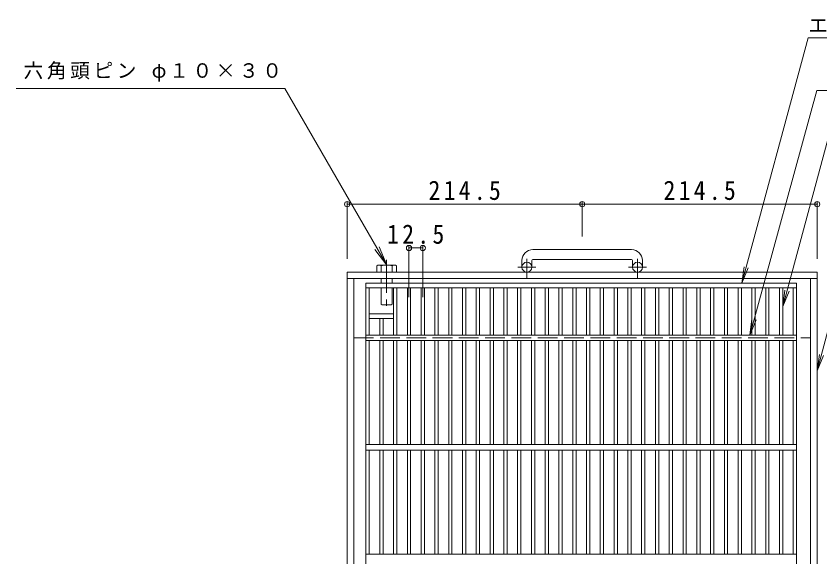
# Model space of a CAD drawing. Units: millimetres at full size, sheet at 1:6. Extents: x -1051 to 1061, y -825 to 708.
# Drawn here: x -1051 to -317, y 215 to 708 of the extents above; entities that cross this region are included whole.
import ezdxf

# ---------------------------------------------------------------- set-up
doc = ezdxf.new("R2010")
doc.units = ezdxf.units.MM
doc.header["$LTSCALE"] = 6
doc.header["$PDMODE"] = 32
doc.header["$PDSIZE"] = 4.8
doc.linetypes.add('CHAIN1', pattern=[8, 5, -1, 1, -1])
doc.linetypes.add('DASHED3', pattern=[4, 3, -1])
for name, color, linetype, lineweight in [('A-1', 2, 'Continuous', 9), ('A-2', 3, 'Continuous', 9), ('A-4', 7, 'Continuous', 9), ('A-5', 7, 'Continuous', 9), ('A-9', 4, 'Continuous', 9)]:
    doc.layers.add(name, color=color, linetype=linetype, lineweight=lineweight)
doc.styles.add('ＭＳ ゴシック', font='')
doc.styles.get('ＭＳ ゴシック').set_extended_font_data('MS Gothic')

msp = doc.modelspace()

# ---------------------------------------------------------------- linework, layer by layer
at = {"layer": 'A-1'}
for p, q in [((-489.087, 495.4), (-579.087, 495.4)), ((-589.087, 485.399), (-589.087, 479.3)), ((-580.087, 485.399), (-580.087, 479.3)), ((-579.087, 486.399), (-489.087, 486.399)), ((-488.087, 485.399), (-488.087, 479.3)), ((-479.087, 485.399), (-479.087, 479.3)), ((-748.587, 474.799), (-748.587, -245.2)), ((-748.587, 474.799), (-319.588, 474.799)), ((-319.588, -245.2), (-319.588, 474.799)), ((-748.587, 468.799), (-319.588, 468.799)), ((-742.587, 468.799), (-742.587, -239.2)), ((-325.588, -239.2), (-325.588, 468.799))]:
    msp.add_line(p, q, dxfattribs=at)
at = {"layer": 'A-1', "linetype": 'CHAIN1'}
for p, q in [((-584.587, 469.693), (-584.587, 486.79)), ((-483.587, 469.693), (-483.587, 486.79)), ((-576.425, 479.3), (-592.832, 479.3)), ((-475.425, 479.3), (-491.831, 479.3))]:
    msp.add_line(p, q, dxfattribs=at)
at = {"layer": 'A-1', "linetype": 'DASHED3'}
msp.add_line((-742.587, 414.8), (-325.588, 414.8), dxfattribs=at)
at = {"layer": 'A-1'}
for centre in [(-584.587, 479.3), (-483.588, 479.3)]:
    msp.add_circle(centre, 4.5, dxfattribs=at)
for centre, radius, start, end in [((-579.087, 485.399), 10, 90, 180), ((-489.087, 485.399), 10, 0, 90), ((-579.087, 485.399), 1, 90, 180), ((-489.087, 485.399), 1, 0, 90)]:
    msp.add_arc(centre, radius, start, end, dxfattribs=at)
at = {"layer": 'A-2'}
for p, q in [((-731.587, -235.201), (-731.587, 464.8)), ((-731.587, -235.201), (-731.587, 464.8)), ((-731.587, 464.8), (-338.587, 464.8)), ((-338.587, -235.201), (-338.587, 464.8)), ((-731.587, 460.3), (-338.587, 460.3)), ((-728.587, 460.3), (-728.587, 417.299)), ((-706.247, 417.299), (-706.247, 460.3)), ((-703.247, 417.299), (-703.247, 460.3)), ((-693.667, 417.299), (-693.667, 460.3)), ((-690.668, 417.299), (-690.668, 460.3)), ((-681.087, 417.299), (-681.087, 460.3)), ((-678.088, 417.299), (-678.088, 460.3)), ((-668.507, 417.299), (-668.507, 460.3)), ((-665.508, 417.299), (-665.508, 460.3)), ((-655.927, 417.299), (-655.927, 460.3)), ((-652.928, 417.299), (-652.928, 460.3)), ((-643.347, 417.299), (-643.347, 460.3)), ((-640.347, 417.299), (-640.347, 460.3)), ((-630.767, 417.299), (-630.767, 460.3)), ((-627.767, 417.299), (-627.767, 460.3)), ((-618.187, 417.299), (-618.187, 460.3)), ((-615.187, 417.299), (-615.187, 460.3)), ((-605.607, 417.299), (-605.607, 460.3)), ((-602.607, 417.299), (-602.607, 460.3)), ((-593.028, 417.299), (-593.028, 460.3)), ((-590.027, 417.299), (-590.027, 460.3)), ((-580.448, 417.299), (-580.448, 460.3)), ((-577.447, 417.299), (-577.447, 460.3)), ((-567.868, 417.299), (-567.868, 460.3)), ((-564.867, 417.299), (-564.867, 460.3)), ((-555.288, 417.299), (-555.288, 460.3)), ((-552.287, 417.299), (-552.287, 460.3)), ((-542.707, 417.299), (-542.707, 460.3)), ((-539.707, 417.299), (-539.707, 460.3)), ((-530.127, 417.299), (-530.127, 460.3)), ((-527.127, 417.299), (-527.127, 460.3)), ((-517.547, 417.299), (-517.547, 460.3)), ((-514.547, 417.299), (-514.547, 460.3)), ((-504.967, 417.299), (-504.967, 460.3)), ((-501.967, 417.299), (-501.967, 460.3)), ((-492.387, 417.299), (-492.387, 460.3)), ((-489.387, 417.299), (-489.387, 460.3)), ((-479.807, 417.299), (-479.807, 460.3)), ((-476.807, 417.299), (-476.807, 460.3)), ((-467.227, 417.299), (-467.227, 460.3)), ((-464.228, 417.299), (-464.228, 460.3)), ((-454.647, 417.299), (-454.647, 460.3)), ((-451.648, 417.299), (-451.648, 460.3)), ((-442.067, 417.299), (-442.067, 460.3)), ((-439.068, 417.299), (-439.068, 460.3)), ((-429.487, 417.299), (-429.487, 460.3)), ((-426.488, 417.299), (-426.488, 460.3)), ((-416.908, 417.299), (-416.908, 460.3)), ((-413.908, 417.299), (-413.908, 460.3)), ((-404.328, 417.299), (-404.328, 460.3)), ((-401.328, 417.299), (-401.328, 460.3)), ((-391.748, 417.299), (-391.748, 460.3)), ((-388.748, 417.299), (-388.748, 460.3)), ((-379.168, 417.299), (-379.168, 460.3)), ((-376.169, 417.299), (-376.169, 460.3)), ((-366.588, 417.299), (-366.588, 460.3)), ((-363.589, 417.299), (-363.589, 460.3)), ((-354.008, 417.299), (-354.008, 460.3)), ((-351.009, 417.299), (-351.009, 460.3)), ((-341.586, 417.299), (-341.586, 460.3)), ((-718.827, 417.299), (-718.827, 432.3)), ((-715.827, 417.299), (-715.827, 432.3)), ((-731.587, 417.299), (-338.587, 417.299)), ((-731.587, 412.299), (-338.587, 412.299)), ((-728.587, 412.299), (-728.587, 317.3)), ((-718.827, 317.3), (-718.827, 412.299)), ((-715.827, 317.3), (-715.827, 412.299)), ((-706.247, 317.3), (-706.247, 412.299)), ((-703.247, 317.3), (-703.247, 412.299)), ((-693.667, 317.3), (-693.667, 412.299)), ((-690.668, 317.3), (-690.668, 412.299)), ((-681.087, 317.3), (-681.087, 412.299)), ((-678.088, 317.3), (-678.088, 412.299)), ((-668.507, 317.3), (-668.507, 412.299)), ((-665.508, 317.3), (-665.508, 412.299)), ((-655.927, 317.3), (-655.927, 412.299)), ((-652.928, 317.3), (-652.928, 412.299)), ((-643.347, 317.3), (-643.347, 412.299)), ((-640.347, 317.3), (-640.347, 412.299)), ((-630.767, 317.3), (-630.767, 412.299)), ((-627.767, 317.3), (-627.767, 412.299)), ((-618.187, 317.3), (-618.187, 412.299)), ((-615.187, 317.3), (-615.187, 412.299)), ((-605.607, 317.3), (-605.607, 412.299)), ((-602.607, 317.3), (-602.607, 412.299)), ((-593.028, 317.3), (-593.028, 412.299)), ((-590.027, 317.3), (-590.027, 412.299)), ((-580.448, 317.3), (-580.448, 412.299)), ((-577.447, 317.3), (-577.447, 412.299)), ((-567.868, 317.3), (-567.868, 412.299)), ((-564.867, 317.3), (-564.867, 412.299)), ((-555.288, 317.3), (-555.288, 412.299)), ((-552.287, 317.3), (-552.287, 412.299)), ((-542.707, 317.3), (-542.707, 412.299)), ((-539.707, 317.3), (-539.707, 412.299)), ((-530.127, 317.3), (-530.127, 412.299)), ((-527.127, 317.3), (-527.127, 412.299)), ((-517.547, 317.3), (-517.547, 412.299)), ((-514.547, 317.3), (-514.547, 412.299)), ((-504.967, 317.3), (-504.967, 412.299)), ((-501.967, 317.3), (-501.967, 412.299)), ((-492.387, 317.3), (-492.387, 412.299)), ((-489.387, 317.3), (-489.387, 412.299)), ((-479.807, 317.3), (-479.807, 412.299)), ((-476.807, 317.3), (-476.807, 412.299)), ((-467.227, 317.3), (-467.227, 412.299)), ((-464.228, 317.3), (-464.228, 412.299)), ((-454.647, 317.3), (-454.647, 412.299)), ((-451.648, 317.3), (-451.648, 412.299)), ((-442.067, 317.3), (-442.067, 412.299)), ((-439.068, 317.3), (-439.068, 412.299)), ((-429.487, 317.3), (-429.487, 412.299)), ((-426.488, 317.3), (-426.488, 412.299)), ((-416.908, 317.3), (-416.908, 412.299)), ((-413.908, 317.3), (-413.908, 412.299)), ((-404.328, 317.3), (-404.328, 412.299)), ((-401.328, 317.3), (-401.328, 412.299)), ((-391.748, 317.3), (-391.748, 412.299)), ((-388.748, 317.3), (-388.748, 412.299)), ((-379.168, 317.3), (-379.168, 412.299)), ((-376.169, 317.3), (-376.169, 412.299)), ((-366.588, 317.3), (-366.588, 412.299)), ((-363.589, 317.3), (-363.589, 412.299)), ((-354.008, 317.3), (-354.008, 412.299)), ((-351.009, 317.3), (-351.009, 412.299)), ((-341.586, 317.3), (-341.586, 412.299)), ((-731.587, 317.299), (-338.587, 317.299)), ((-731.587, 312.299), (-338.587, 312.299)), ((-728.587, 312.299), (-728.587, 217.299)), ((-718.827, 217.299), (-718.827, 312.299)), ((-715.827, 217.299), (-715.827, 312.299)), ((-706.247, 217.299), (-706.247, 312.299)), ((-703.247, 217.299), (-703.247, 312.299)), ((-693.667, 217.299), (-693.667, 312.299)), ((-690.668, 217.299), (-690.668, 312.299)), ((-681.087, 217.299), (-681.087, 312.299)), ((-678.088, 217.299), (-678.088, 312.299)), ((-668.507, 217.299), (-668.507, 312.299)), ((-665.508, 217.299), (-665.508, 312.299)), ((-655.927, 217.299), (-655.927, 312.299)), ((-652.928, 217.299), (-652.928, 312.299)), ((-643.347, 217.299), (-643.347, 312.299)), ((-640.347, 217.299), (-640.347, 312.299)), ((-630.767, 217.299), (-630.767, 312.299)), ((-627.767, 217.299), (-627.767, 312.299)), ((-618.187, 217.299), (-618.187, 312.299)), ((-615.187, 217.299), (-615.187, 312.299)), ((-605.607, 217.299), (-605.607, 312.299)), ((-602.607, 217.299), (-602.607, 312.299)), ((-593.028, 217.299), (-593.028, 312.299)), ((-590.027, 217.299), (-590.027, 312.299)), ((-580.448, 217.299), (-580.448, 312.299)), ((-577.447, 217.299), (-577.447, 312.299)), ((-567.868, 217.299), (-567.868, 312.299)), ((-564.867, 217.299), (-564.867, 312.299)), ((-555.288, 217.299), (-555.288, 312.299)), ((-552.287, 217.299), (-552.287, 312.299)), ((-542.707, 217.299), (-542.707, 312.299)), ((-539.707, 217.299), (-539.707, 312.299)), ((-530.127, 217.299), (-530.127, 312.299)), ((-527.127, 217.299), (-527.127, 312.299)), ((-517.547, 217.299), (-517.547, 312.299)), ((-514.547, 217.299), (-514.547, 312.299)), ((-504.967, 217.299), (-504.967, 312.299)), ((-501.967, 217.299), (-501.967, 312.299)), ((-492.387, 217.299), (-492.387, 312.299)), ((-489.387, 217.299), (-489.387, 312.299)), ((-479.807, 217.299), (-479.807, 312.299)), ((-476.807, 217.299), (-476.807, 312.299)), ((-467.227, 217.299), (-467.227, 312.299)), ((-464.228, 217.299), (-464.228, 312.299)), ((-454.647, 217.299), (-454.647, 312.299)), ((-451.648, 217.299), (-451.648, 312.299)), ((-442.067, 217.299), (-442.067, 312.299)), ((-439.068, 217.299), (-439.068, 312.299)), ((-429.487, 217.299), (-429.487, 312.299)), ((-426.488, 217.299), (-426.488, 312.299)), ((-416.908, 217.299), (-416.908, 312.299)), ((-413.908, 217.299), (-413.908, 312.299)), ((-404.328, 217.299), (-404.328, 312.299)), ((-401.328, 217.299), (-401.328, 312.299)), ((-391.748, 217.299), (-391.748, 312.299)), ((-388.748, 217.299), (-388.748, 312.299)), ((-379.168, 217.299), (-379.168, 312.299)), ((-376.169, 217.299), (-376.169, 312.299)), ((-366.588, 217.299), (-366.588, 312.299)), ((-363.589, 217.299), (-363.589, 312.299)), ((-354.008, 217.299), (-354.008, 312.299)), ((-351.009, 217.299), (-351.009, 312.299)), ((-341.586, 217.299), (-341.586, 312.299)), ((-731.587, 217.299), (-338.587, 217.299))]:
    msp.add_line(p, q, dxfattribs=at)
at = {"layer": 'A-2', "color": 4}
for p, q in [((-728.587, 436.8), (-706.247, 436.8)), ((-728.587, 432.3), (-706.247, 432.3))]:
    msp.add_line(p, q, dxfattribs=at)
at = {"layer": 'A-4'}
for p, q in [((-748.587, 538.599), (-748.587, 486.799)), ((-748.587, 536.799), (-534.087, 536.799)), ((-534.087, 538.599), (-534.087, 507.4)), ((-534.087, 536.799), (-319.588, 536.799)), ((-319.588, 538.599), (-319.588, 486.799)), ((-692.167, 498.599), (-692.167, 451.799)), ((-692.167, 496.799), (-679.587, 496.799)), ((-679.587, 498.599), (-679.587, 451.799))]:
    msp.add_line(p, q, dxfattribs=at)
for p in [(-748.587, 536.799), (-534.087, 536.799), (-319.588, 536.799), (-692.167, 496.799), (-679.587, 496.799)]:
    msp.add_point(p, dxfattribs=at)
at = {"layer": 'A-5'}
for p, q in [((-381.202, 417.299), (-319.97, 640.533)), ((-319.97, 640.533), (-99.81, 640.533)), ((-351.009, 443.521), (-309.816, 595.934)), ((-712.461, 481.199), (-723.418, 495.48)), ((-712.461, 481.199), (-719.349, 497.829)), ((-388.37, 464.8), (-386.382, 479.667)), ((-388.37, 464.8), (-382.602, 478.646)), ((-351.009, 443.521), (-349.019, 458.389)), ((-351.009, 443.521), (-345.239, 457.367)), ((-381.202, 417.299), (-379.156, 432.159)), ((-381.202, 417.299), (-375.38, 431.123)), ((-319.588, 384.664), (-317.63, 399.535)), ((-319.588, 384.664), (-313.847, 398.522))]:
    msp.add_line(p, q, dxfattribs=at)
for points in [[(-388.37, 464.8), (-327.911, 688.587), (-56.204, 688.587)], [(-712.461, 481.199), (-805.437, 642.239), (-1050.797, 642.239)], [(-319.588, 384.664), (-283.585, 519.028), (-189.817, 519.028)]]:
    msp.add_lwpolyline(points, dxfattribs=at)
at = {"layer": 'A-9', "linetype": 'CHAIN1'}
msp.add_line((-712.587, 485.898), (-712.587, 441.266), dxfattribs=at)
at = {"layer": 'A-9'}
for p, q in [((-721.472, 480.456), (-721.472, 474.799)), ((-719.529, 481.199), (-705.644, 481.199)), ((-717.587, 474.799), (-717.587, 480.456)), ((-707.587, 474.799), (-707.587, 480.456)), ((-703.702, 480.456), (-703.702, 474.799)), ((-717.587, 464.8), (-717.587, 468.799)), ((-707.587, 464.8), (-707.587, 468.799)), ((-717.587, 445.611), (-717.587, 460.3)), ((-707.587, 445.611), (-707.587, 460.3)), ((-716.775, 444.799), (-717.587, 445.611)), ((-708.399, 444.799), (-716.775, 444.799)), ((-708.399, 444.799), (-707.587, 445.611))]:
    msp.add_line(p, q, dxfattribs=at)
for centre, radius, start, end in [((-719.529, 478.289), 2.91, 48.12389, 131.8763), ((-712.587, 464.009), 17.19, 73.09029, 106.90971), ((-705.644, 478.289), 2.91, 48.1237, 131.87611)]:
    msp.add_arc(centre, radius, start, end, dxfattribs=at)

# ---------------------------------------------------------------- texts
at = {"layer": 'A-4', "color": 2, "char_height": 17.6, "attachment_point": 7, "style": 'ＭＳ ゴシック'}
for s, insert in [('\\T1.28;\\W0.9;214.5', (-674.337, 540.399)), ('\\T1.28;\\W0.9;214.5', (-459.837, 540.399)), ('\\T1.28;\\W0.9;12.5', (-712.127, 500.399))]:
    msp.add_mtext(s, dxfattribs=dict(at, insert=insert))
at = {"layer": 'A-5', "char_height": 13.2, "attachment_point": 7, "style": 'ＭＳ ゴシック'}
for s, insert in [('\\T1.21;エンドプレート\\~ＦＢ4.5×32', (-327.704, 692.745)), ('\\T1.18;六角頭ピン\\~φ１０×３０', (-1043.937, 648.597))]:
    msp.add_mtext(s, dxfattribs=dict(at, insert=insert))

doc.saveas('drawing.dxf')
